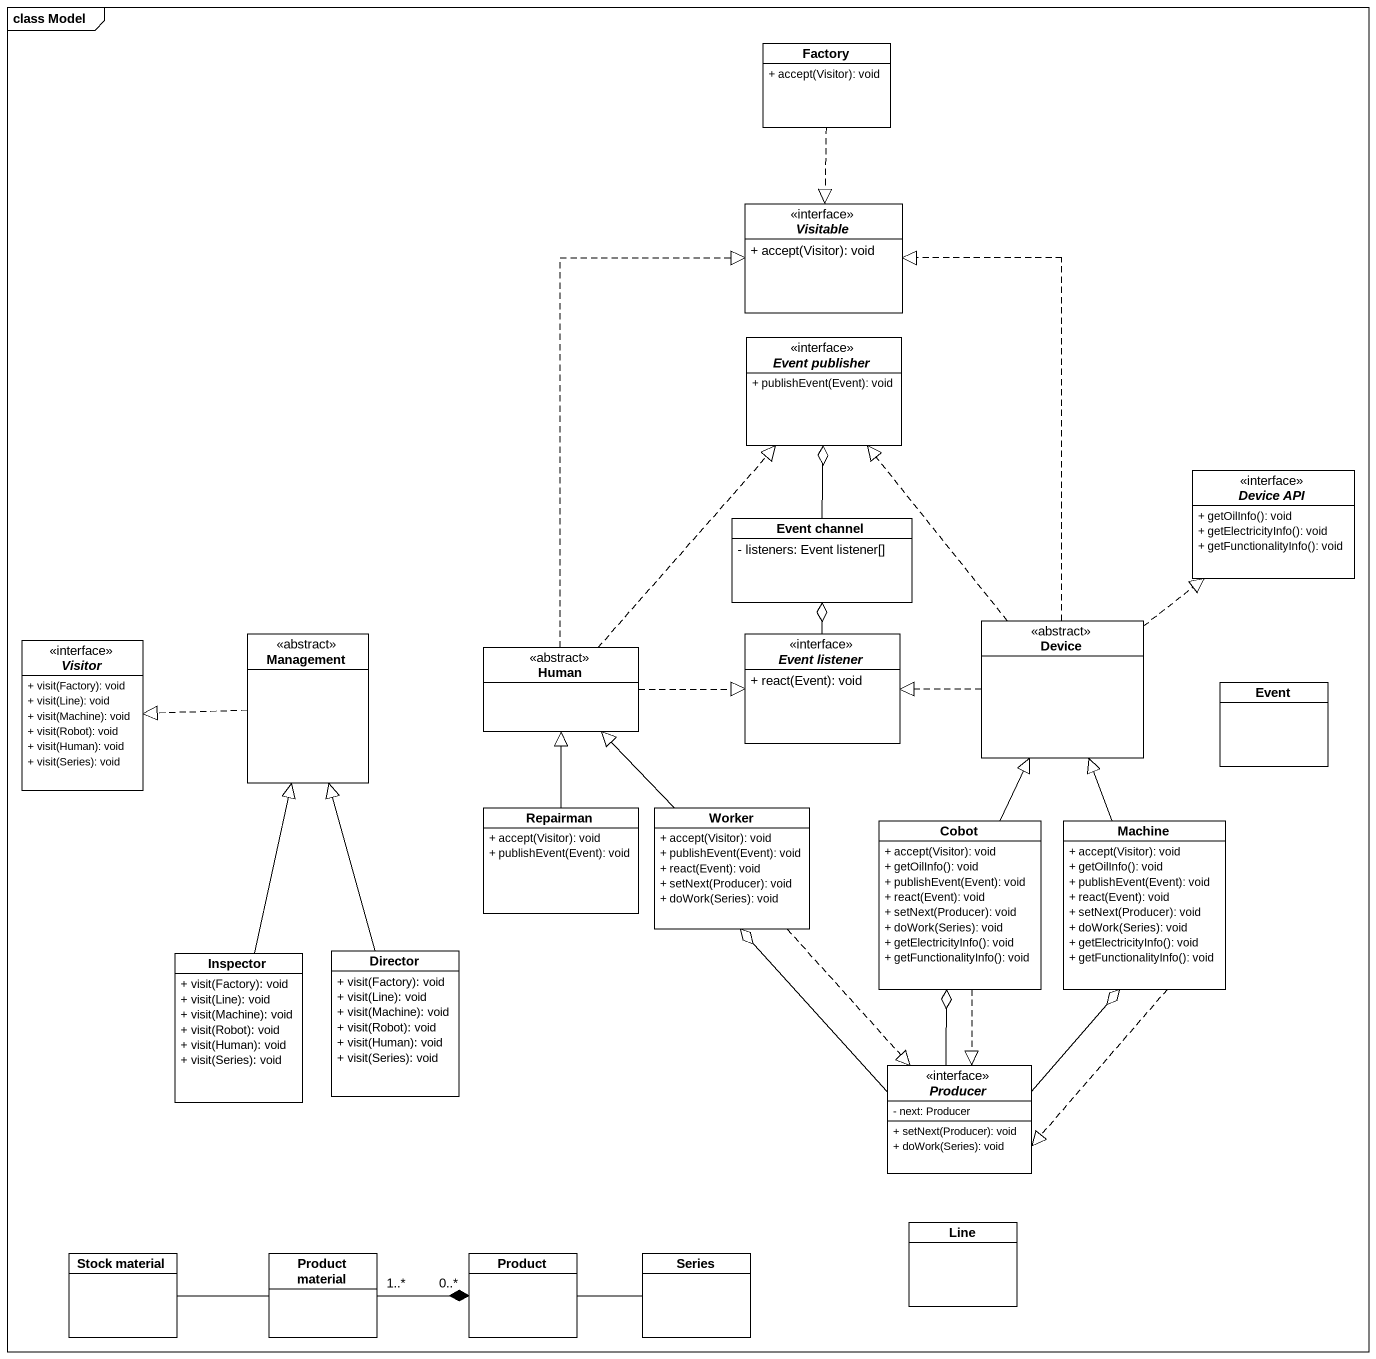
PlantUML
@startuml
mainframe class Model
hide circle
hide empty members
skinparam classAttributeIconSize 0
class Factory {
  + accept(Visitor): void
}
interface Visitable {
  + accept(Visitor): void
}
interface "Event publisher" as Event_publisher {
  + publishEvent(Event): void
}
class "Event channel" as Event_channel {
  - listeners: Event listener[]
}
interface "Device API" as Device_API {
  + getOilInfo(): void
  + getElectricityInfo(): void
  + getFunctionalityInfo(): void
}
class Device <<abstract>>
interface Visitor {
  + visit(Factory): void
  + visit(Line): void
  + visit(Machine): void
  + visit(Robot): void
  + visit(Human): void
  + visit(Series): void
}
class Management <<abstract>>
class Human <<abstract>>
interface "Event listener" as Event_listener {
  + react(Event): void
}
class Event
class Repairman {
  + accept(Visitor): void
  + publishEvent(Event): void
}
class Worker {
  + accept(Visitor): void
  + publishEvent(Event): void
  + react(Event): void
  + setNext(Producer): void
  + doWork(Series): void
}
class Cobot {
  + accept(Visitor): void
  + getOilInfo(): void
  + publishEvent(Event): void
  + react(Event): void
  + setNext(Producer): void
  + doWork(Series): void
  + getElectricityInfo(): void
  + getFunctionalityInfo(): void
}
class Machine {
  + accept(Visitor): void
  + getOilInfo(): void
  + publishEvent(Event): void
  + react(Event): void
  + setNext(Producer): void
  + doWork(Series): void
  + getElectricityInfo(): void
  + getFunctionalityInfo(): void
}
class Director {
  + visit(Factory): void
  + visit(Line): void
  + visit(Machine): void
  + visit(Robot): void
  + visit(Human): void
  + visit(Series): void
}
class Inspector {
  + visit(Factory): void
  + visit(Line): void
  + visit(Machine): void
  + visit(Robot): void
  + visit(Human): void
  + visit(Series): void
}
interface Producer {
  - next: Producer
  + setNext(Producer): void
  + doWork(Series): void
}
class Line
class "Stock material" as Stock_material
class "Product material" as Product_material
class Product
class Series
Factory ..|> Visitable
Event_channel -up-o Event_publisher
Device .up.|> Visitable
Device .up.|> Event_publisher
Device .up.|> Device_API
Device .left.|> Event_listener
Management .left.|> Visitor
Human .up.|> Visitable
Human .up.|> Event_publisher
Human .right.|> Event_listener
Event_listener -up-o Event_channel
Repairman -up-|> Human
Repairman -up-|> Human
Worker -up-|> Human
Worker ..|> Producer
Cobot -up-|> Device
Cobot ..|> Producer
Machine -up-|> Device
Machine ..|> Producer
Director -up-|> Management
Inspector -up-|> Management
Producer -up-o Worker
Producer -up-o Cobot
Producer -up-o Machine
Stock_material -right- Product_material
Product_material "1..*" -right-* "0..*" Product
Product -right- Series
@enduml
